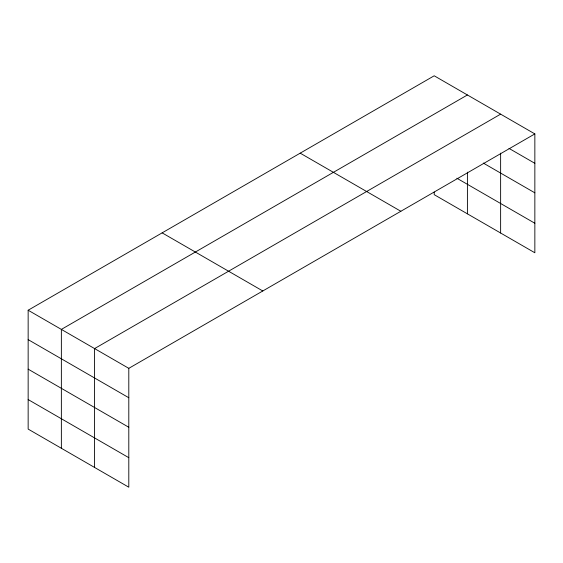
<?xml version="1.0" encoding="UTF-8"?>
<svg xmlns="http://www.w3.org/2000/svg" width="563" height="563" viewBox="0 0 563 563"><rect width="100%" height="100%" fill="white"/><g stroke="black" fill="none" stroke-linecap="round" stroke-linejoin="round"><path stroke-width="0.84" d="M500.627 153.108L500.627 233.019M434.2 192.06L434.2 194.664L534.85 252.773L534.85 133.91L434.2 75.794L28.15 310.227L28.15 429.09L128.8 487.206L128.8 368.336L28.15 310.227M467.41 94.971L61.367 329.404L61.367 448.268M500.627 114.148L94.584 348.581L94.584 467.445M128.8 368.336L534.85 133.91M508.994 148.386L534.85 163.312M483.265 163.052L534.85 192.835M456.846 178.218L534.85 223.251M300.199 153.157L400.856 211.273M162.144 232.864L262.801 290.98M28.15 339.63L128.8 397.738M28.15 369.152L128.8 427.261M28.15 399.568L128.8 457.684M467.41 172.151L467.41 213.841"/></g></svg>
